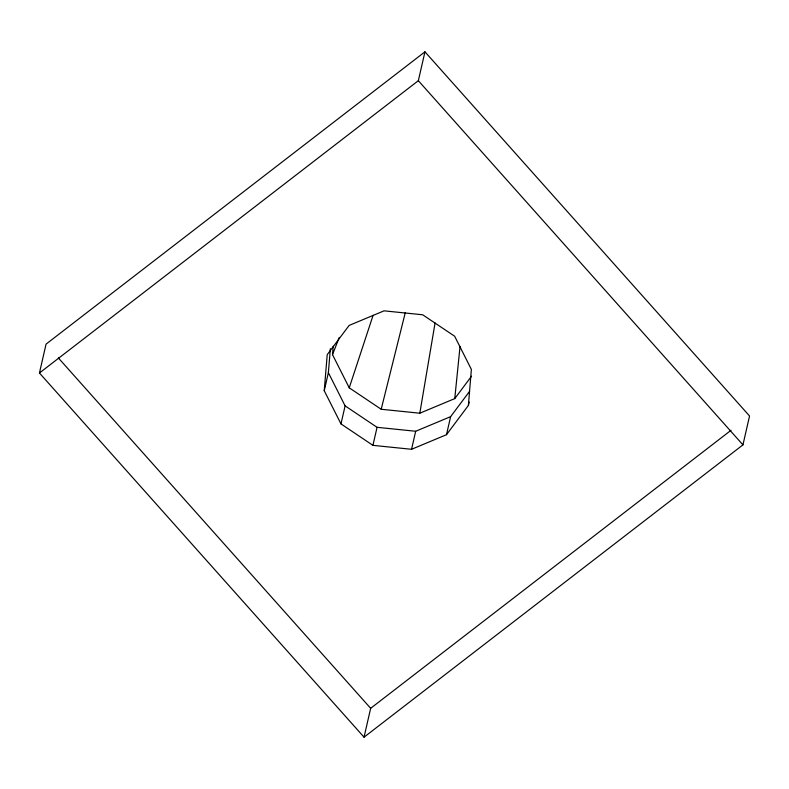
<?xml version="1.0" encoding="UTF-8"?>
<svg xmlns="http://www.w3.org/2000/svg" width="789" height="789" viewBox="0 0 789 789"><rect width="100%" height="100%" fill="white"/><g stroke="black" fill="none" stroke-linecap="round" stroke-linejoin="round"><path stroke-width="1.18" d="M324.24 390.723L327.218 354.685L349.113 325.443L384.056 310.836L422.677 314.781L454.642 336.222L471.368 369.41L468.39 405.447L446.495 434.69L411.552 449.296L372.931 445.351L340.976 423.91L324.24 390.723L328.372 372.684L330.364 348.649M471.546 376.185L454.76 398.603L419.817 413.209L381.195 409.264L349.241 387.823L332.504 354.636L333.205 346.223M454.76 398.603L460.036 346.499M419.817 413.209L435.074 322.977M39.45 373L46.058 344.132L424.955 51.818L749.55 416L742.942 444.868L364.045 737.182L39.45 373L418.338 80.685L424.955 51.818M340.976 423.91L345.109 405.871L328.372 372.684M372.931 445.351L377.063 427.313L345.109 405.871M411.552 449.296L415.685 431.258L450.627 416.651L469.603 391.305M364.045 737.182L370.662 708.315L731.048 430.271M446.495 434.69L450.627 416.651M468.39 405.447L469.159 402.065M381.195 409.264L405.299 312.592M349.241 387.823L373.098 315.304M332.504 354.636L339.24 337.475M377.063 427.313L415.685 431.258M418.338 80.685L742.942 444.868M58.356 357.93L370.662 708.315"/></g></svg>
